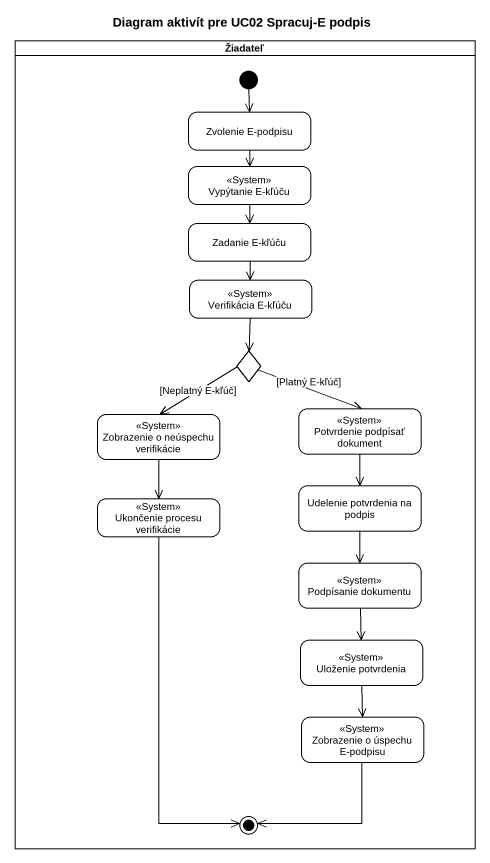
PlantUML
@startuml
title Diagram aktivít pre UC02 Spracuj-E podpis
hide empty description
state Žiadateľ <<partition>> {
  state "Zvolenie E-podpisu" as Zvolenie_E_podpisu
  state "Vypýtanie E-kľúču" as Vypýtanie_E_kľúču <<System>>
  state "Zadanie E-kľúču" as Zadanie_E_kľúču
  state "Verifikácia E-kľúču" as Verifikácia_E_kľúču <<System>>
  state choice1 <<choice>>
  state "Zobrazenie o neúspechu verifikácie" as Zobrazenie_o_neúspechu <<System>>
  state "Potvrdenie podpísať dokument" as Potvrdenie_podpísať_dokument <<System>>
  state "Udelenie potvrdenia na podpis" as Udelenie_potvrdenia_na
  state "Ukončenie procesu verifikácie" as Ukončenie_procesu <<System>>
  state "Podpísanie dokumentu" as Podpísanie_dokumentu <<System>>
  state "Uloženie potvrdenia" as Uloženie_potvrdenia <<System>>
  state "Zobrazenie o úspechu E-podpisu" as Zobrazenie_o_úspechu_E <<System>>
  [*] --> Zvolenie_E_podpisu
  Ukončenie_procesu --> [*]
  Zobrazenie_o_úspechu_E --> [*]
}
Zvolenie_E_podpisu --> Vypýtanie_E_kľúču
Vypýtanie_E_kľúču --> Zadanie_E_kľúču
Zadanie_E_kľúču --> Verifikácia_E_kľúču
Verifikácia_E_kľúču --> choice1
choice1 --> Zobrazenie_o_neúspechu : [Neplatný E-kľúč]
choice1 -right-> Potvrdenie_podpísať_dokument : [Platný E-kľúč]
Zobrazenie_o_neúspechu --> Ukončenie_procesu
Potvrdenie_podpísať_dokument --> Udelenie_potvrdenia_na
Udelenie_potvrdenia_na --> Podpísanie_dokumentu
Podpísanie_dokumentu --> Uloženie_potvrdenia
Uloženie_potvrdenia --> Zobrazenie_o_úspechu_E
@enduml
